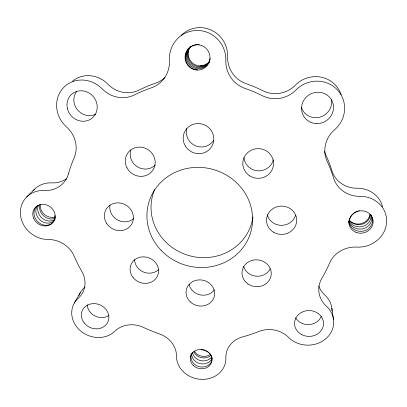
<?xml version="1.0" encoding="UTF-8"?>
<svg xmlns="http://www.w3.org/2000/svg" width="407" height="407" viewBox="0 0 407 407"><rect width="100%" height="100%" fill="white"/><g stroke="black" fill="none" stroke-linecap="round" stroke-linejoin="round"><path stroke-width="0.61" d="M74.333 303.047L80.408 292.45M26.765 196.917L34.58 189.158M331.837 308.135L333.526 319.526M78.907 295.731A24.267 21.495 23.6 0 1 83.781 288.161A24.786 22.024 28.7 0 0 85.129 286.91M32.947 190.954A25.483 23.011 35.5 0 1 51.017 182.85A26.358 24.049 41.4 0 0 66.417 178.815M72.471 81.247A27.06 25.305 48.9 0 1 107.306 83.588A27.844 26.475 57.3 0 0 138.858 90.196L140.212 89.525A133.883 126.368 16.2 0 1 154.233 83.644L155.678 83.145A27.874 26.709 60.8 0 0 164.983 77.432M181.135 35.404A27.818 27.238 71.6 0 1 210.846 29.915A27.818 27.238 71.6 0 1 227.625 55.749A28.149 27.752 -65.9 0 0 245.752 83.552L247.242 84.076A133.883 126.368 16.2 0 1 261.772 90.176L263.181 90.873A28.047 27.534 -50 0 0 295.833 84.687A27.747 26.796 -29.4 0 1 341.158 94.862M324.394 151.287A27.701 26.185 -22.4 0 0 325.452 154.095L326.078 155.454A133.883 126.368 16.2 0 1 331.425 169.307L331.868 170.711A27.386 25.697 -19.5 0 0 357.85 188.232A26.628 24.608 -12.3 0 1 382.575 206.97M318.732 285.928A25.748 23.27 -5.1 0 0 325.264 295.426A25.046 22.451 0.5 0 1 332.01 310.963M252.971 216.895A51.419 48.458 16.2 0 1 189.372 255.698A51.419 48.458 16.2 0 1 154.594 189.682M158.46 269.709A13.975 12.759 21.4 0 1 143.356 271.973A13.975 12.759 21.4 0 1 134.595 259.559M108.979 315.481A13.614 12.052 23.6 0 1 95.187 316.076A13.614 12.052 23.6 0 1 87.19 304.975M55.321 216.977A11.238 10.139 35.6 0 1 40.39 204.746M133.796 218.523A14.316 13.253 29 0 1 117.526 219.983A14.316 13.253 29 0 1 109.946 205.494M155.194 165.115A14.723 13.96 34.2 0 1 137.327 166.758A14.723 13.96 34.2 0 1 130.83 149.954M209.071 62.169A12.286 12.027 72.4 0 1 192.954 63.4A12.286 12.027 72.4 0 1 189.957 47.187M213.578 140.532A14.911 14.51 26.9 0 1 195.228 145.66A14.911 14.51 26.9 0 1 186.701 128.556M95.503 114.281A15.201 14.209 49.1 0 1 77.523 109.91A15.201 14.209 49.1 0 1 76.562 91.483M295.518 215.496A14.611 13.752 -0.8 0 1 281.028 225.325A14.611 13.752 -0.8 0 1 267.267 214.657M331.496 99.801A15.598 15.054 -30 0 1 319.556 117.247A15.598 15.054 -30 0 1 301.378 107.27M273.295 159.89A14.886 14.398 0.4 0 1 257.692 170.808A14.886 14.398 0.4 0 1 244.007 157.692M370.014 214.168A11.752 10.852 -12.5 0 1 361.375 223.626A11.752 10.852 -12.5 0 1 348.987 219.973M321.301 316.356A14.057 12.592 0.4 0 1 308.994 324.588A14.057 12.592 0.4 0 1 295.609 317.791M214.387 289.789A13.93 12.688 13.3 0 1 200.127 294.872A13.93 12.688 13.3 0 1 189.118 284.391M270.202 268.798A14.194 13.07 5.5 0 1 256.212 276.205A14.194 13.07 5.5 0 1 243.64 266.529M210.689 354.141A10.618 9.376 12.2 0 1 194.215 351.2M191.224 353.963A10.765 10.109 18.3 0 0 201.516 367.028A10.796 8.623 9.2 0 0 211.162 355.591M191.529 353.469A10.684 10.043 18.3 0 0 202.081 363.95A10.714 8.578 9.2 0 0 212.189 357.916M193.773 351.862A10.531 9.916 18.3 0 0 203.185 357.921A10.557 8.491 9.2 0 0 211.147 355.163M211.742 356.863A10.638 8.532 9.2 0 1 202.635 360.912A10.607 9.977 18.3 0 1 192.348 352.391M201.007 349.684A10.796 8.623 9.2 0 1 210.882 355.077M348.743 221.657A11.951 11.04 6 0 0 361.014 231.364A11.951 11.04 6 0 0 372.481 221.194A11.915 10.786 -29.3 0 0 370.68 214.759M348.692 221.474A11.849 10.964 5.9 0 0 361.457 229.029A11.849 10.964 5.9 0 0 371.723 218.997A11.823 10.709 -29.5 0 0 371.174 214.982M370.248 214.703A11.655 10.811 5.7 0 1 361.93 224.282A11.655 10.811 5.7 0 1 349.262 220.172M349.028 221.179A11.752 10.887 5.8 0 0 361.879 226.638A11.752 10.887 5.8 0 0 370.981 216.829A11.727 10.633 -29.7 0 0 370.909 214.799M349.211 221.8A11.915 10.786 -29.3 0 1 356.486 211.599M357.178 211.299A11.915 10.786 -29.3 0 1 357.885 211.045M358.603 210.831A11.915 10.786 -29.3 0 1 359.325 210.663M210.175 58.338A12.352 11.986 32.8 0 1 198.326 68.803A12.505 12.19 -89.6 0 1 186.793 60.139A12.505 12.19 -89.6 0 1 191.219 46.189M199.237 44.714A12.352 11.986 32.8 0 0 197.695 44.612A12.612 12.296 -89.9 0 0 185.424 57.204A12.612 12.296 -89.9 0 0 197.644 69.836M190.242 46.907A12.403 12.093 -89.3 0 0 187.958 60.287A12.403 12.093 -89.3 0 0 198.992 67.786A12.251 11.895 33 0 0 209.753 60.994M209.62 61.345A12.149 11.803 33.2 0 1 199.649 66.789A12.307 11.991 -89 0 1 188.858 59.702A12.307 11.991 -89 0 1 190.476 46.657M209.778 61.009A12.047 11.711 33.4 0 1 200.295 65.807M37.495 205.616A11.365 10.48 18.5 0 0 35.867 211.884A11.31 9.692 48.5 0 0 43.549 222.278A11.31 9.692 48.5 0 0 54.777 219.928M55.225 219.129A11.223 9.636 48.6 0 1 44.414 219.734A11.223 9.636 48.6 0 1 37.719 209.859A11.279 10.409 18.6 0 1 38.416 205.367M55.408 218.045A11.137 9.575 48.7 0 1 39.545 207.865A11.187 10.338 18.6 0 1 39.825 204.635M54.93 215.451A11.396 9.753 48.4 0 1 45.325 225.295A11.396 9.753 48.4 0 1 33.985 213.94A11.457 10.546 18.5 0 1 37.408 205.632M68.656 173.163L68.422 174.023A27.223 24.73 40.9 0 1 43.697 190.445A26.302 23.626 35.1 0 0 20.421 214.509A26.302 23.626 35.1 0 0 47.843 239.52A25.687 22.767 30.4 0 1 74.201 256.196L74.766 257.509A138.248 129.96 16.2 0 0 81.171 270.258L81.888 271.494A25.555 22.578 28.5 0 1 77.793 298.657A25.01 22.019 23.4 0 0 79.965 330.372A25.01 22.019 23.4 0 0 114.525 331.557A24.766 21.673 18.8 0 1 143.371 327.381L144.678 327.991A138.248 129.96 16.2 0 0 158.069 333.404L159.437 333.872A24.832 21.719 16.9 0 1 176.475 356.72A24.827 21.8 12.3 0 0 201.511 379.355A24.827 21.8 12.3 0 0 225.87 358.486A25.117 22.085 7.4 0 1 242.786 336.818L244.169 336.441A138.248 129.96 16.2 0 0 257.758 331.914L259.091 331.384A25.397 22.385 5.5 0 1 289.082 337.891A25.834 23.031 0.8 0 0 325.549 338.975A25.834 23.031 0.8 0 0 326.755 306.476A26.582 23.906 -4.7 0 1 321.901 278.2L322.629 276.969A138.248 129.96 16.2 0 0 329.105 264.179L329.675 262.856A26.989 24.4 -6.8 0 1 357.621 247.135A27.513 25.326 -11.6 0 0 386.614 222.237A27.513 25.326 -11.6 0 0 360.51 196.311A28.317 26.491 -18.6 0 1 333.669 178.235L333.211 176.786A138.248 129.96 16.2 0 0 327.696 162.505L327.045 161.106A28.648 27.01 -21.3 0 1 335.282 129.126A28.694 27.676 -27.7 0 0 336.971 89.413A28.694 27.676 -27.7 0 0 296.444 89.469A28.989 28.485 -47.4 0 1 262.657 95.843L261.197 95.121A138.248 129.96 16.2 0 0 246.169 88.812L244.627 88.273A29.085 28.719 -64.6 0 1 225.854 59.544A28.76 28.159 68.8 0 0 197.186 30.469A28.76 28.159 68.8 0 0 169.393 59.595A28.826 27.584 59.4 0 1 151.485 87.795L149.99 88.314A138.248 129.96 16.2 0 0 135.516 94.373L134.117 95.065A28.795 27.32 56.1 0 1 101.496 88.222A27.971 26.073 48 0 0 63.309 87.866A27.971 26.073 48 0 0 65.949 126.409A27.422 25.061 43.1 0 1 74.227 157.606L73.652 158.949A138.248 129.96 16.2 0 0 68.814 172.629L68.656 173.163M161.172 250.407A53.088 49.827 16.2 0 0 250.315 233.623A53.088 49.827 16.2 0 0 187.78 168.305A53.088 49.827 16.2 0 0 161.172 250.407M133.14 277.635A14.418 13.09 21.3 0 0 157.565 275.829A14.418 13.09 21.3 0 0 142.282 256.883A14.418 13.09 21.3 0 0 133.14 277.635M84.244 323.036A14.031 12.342 23.5 0 0 107.87 322.029A14.031 12.342 23.5 0 0 93.183 303.612A14.031 12.342 23.5 0 0 84.244 323.036M33.781 218.661A11.6 10.414 35.2 0 0 53.129 222.283A11.6 10.414 35.2 0 0 45.019 204.548A11.6 10.414 35.2 0 0 33.781 218.661M106.72 223.484A14.774 13.614 28.7 0 0 131.832 223.896A14.774 13.614 28.7 0 0 118.157 202.854A14.774 13.614 28.7 0 0 106.72 223.484M126.974 167.821A15.207 14.372 33.6 0 0 152.859 170.218A15.207 14.372 33.6 0 0 140.873 147.166A15.207 14.372 33.6 0 0 126.974 167.821M185.297 54.736A12.703 12.434 69.7 0 0 201.475 69.505A12.703 12.434 69.7 0 0 205.769 48.057A12.703 12.434 69.7 0 0 185.297 54.736M185.358 146.047A15.41 14.952 26.2 0 0 211.894 146.23A15.41 14.952 26.2 0 0 198.245 123.57A15.41 14.952 26.2 0 0 185.358 146.047M67.369 108.445A15.715 14.642 48.3 0 0 92.445 117.857A15.715 14.642 48.3 0 0 86.482 91.779A15.715 14.642 48.3 0 0 67.369 108.445M273.57 232.219A15.095 14.148 -0.2 0 0 296.703 220.803A15.095 14.148 -0.2 0 0 274.598 207.738A15.095 14.148 -0.2 0 0 273.57 232.219M316.575 123.575A16.127 15.547 -28.2 0 0 331.827 100.453A16.127 15.547 -28.2 0 0 304.161 99.674A16.127 15.547 -28.2 0 0 316.575 123.575M249.817 175.905A15.385 14.835 1.3 0 0 273.55 164.265A15.385 14.835 1.3 0 0 251.19 150.249A15.385 14.835 1.3 0 0 249.817 175.905M356.369 232.483A12.144 11.172 -11.8 0 0 373.046 220.207A12.144 11.172 -11.8 0 0 353.708 213.309A12.144 11.172 -11.8 0 0 356.369 232.483M301.333 334.401A14.499 12.917 0.7 0 0 323.524 323.982A14.499 12.917 0.7 0 0 302.238 312.047A14.499 12.917 0.7 0 0 301.333 334.401M190.298 301.867A14.367 13.019 13.4 0 0 214.179 296.851A14.367 13.019 13.4 0 0 196.571 280.204A14.367 13.019 13.4 0 0 190.298 301.867M247.919 283.923A14.647 13.426 5.8 0 0 271.169 275.02A14.647 13.426 5.8 0 0 250.793 260.846A14.647 13.426 5.8 0 0 247.919 283.923M193.559 365.705A10.943 9.6 12.2 0 0 211.691 361.991A10.943 9.6 12.2 0 0 198.143 349.71A10.943 9.6 12.2 0 0 193.559 365.705"/></g></svg>
